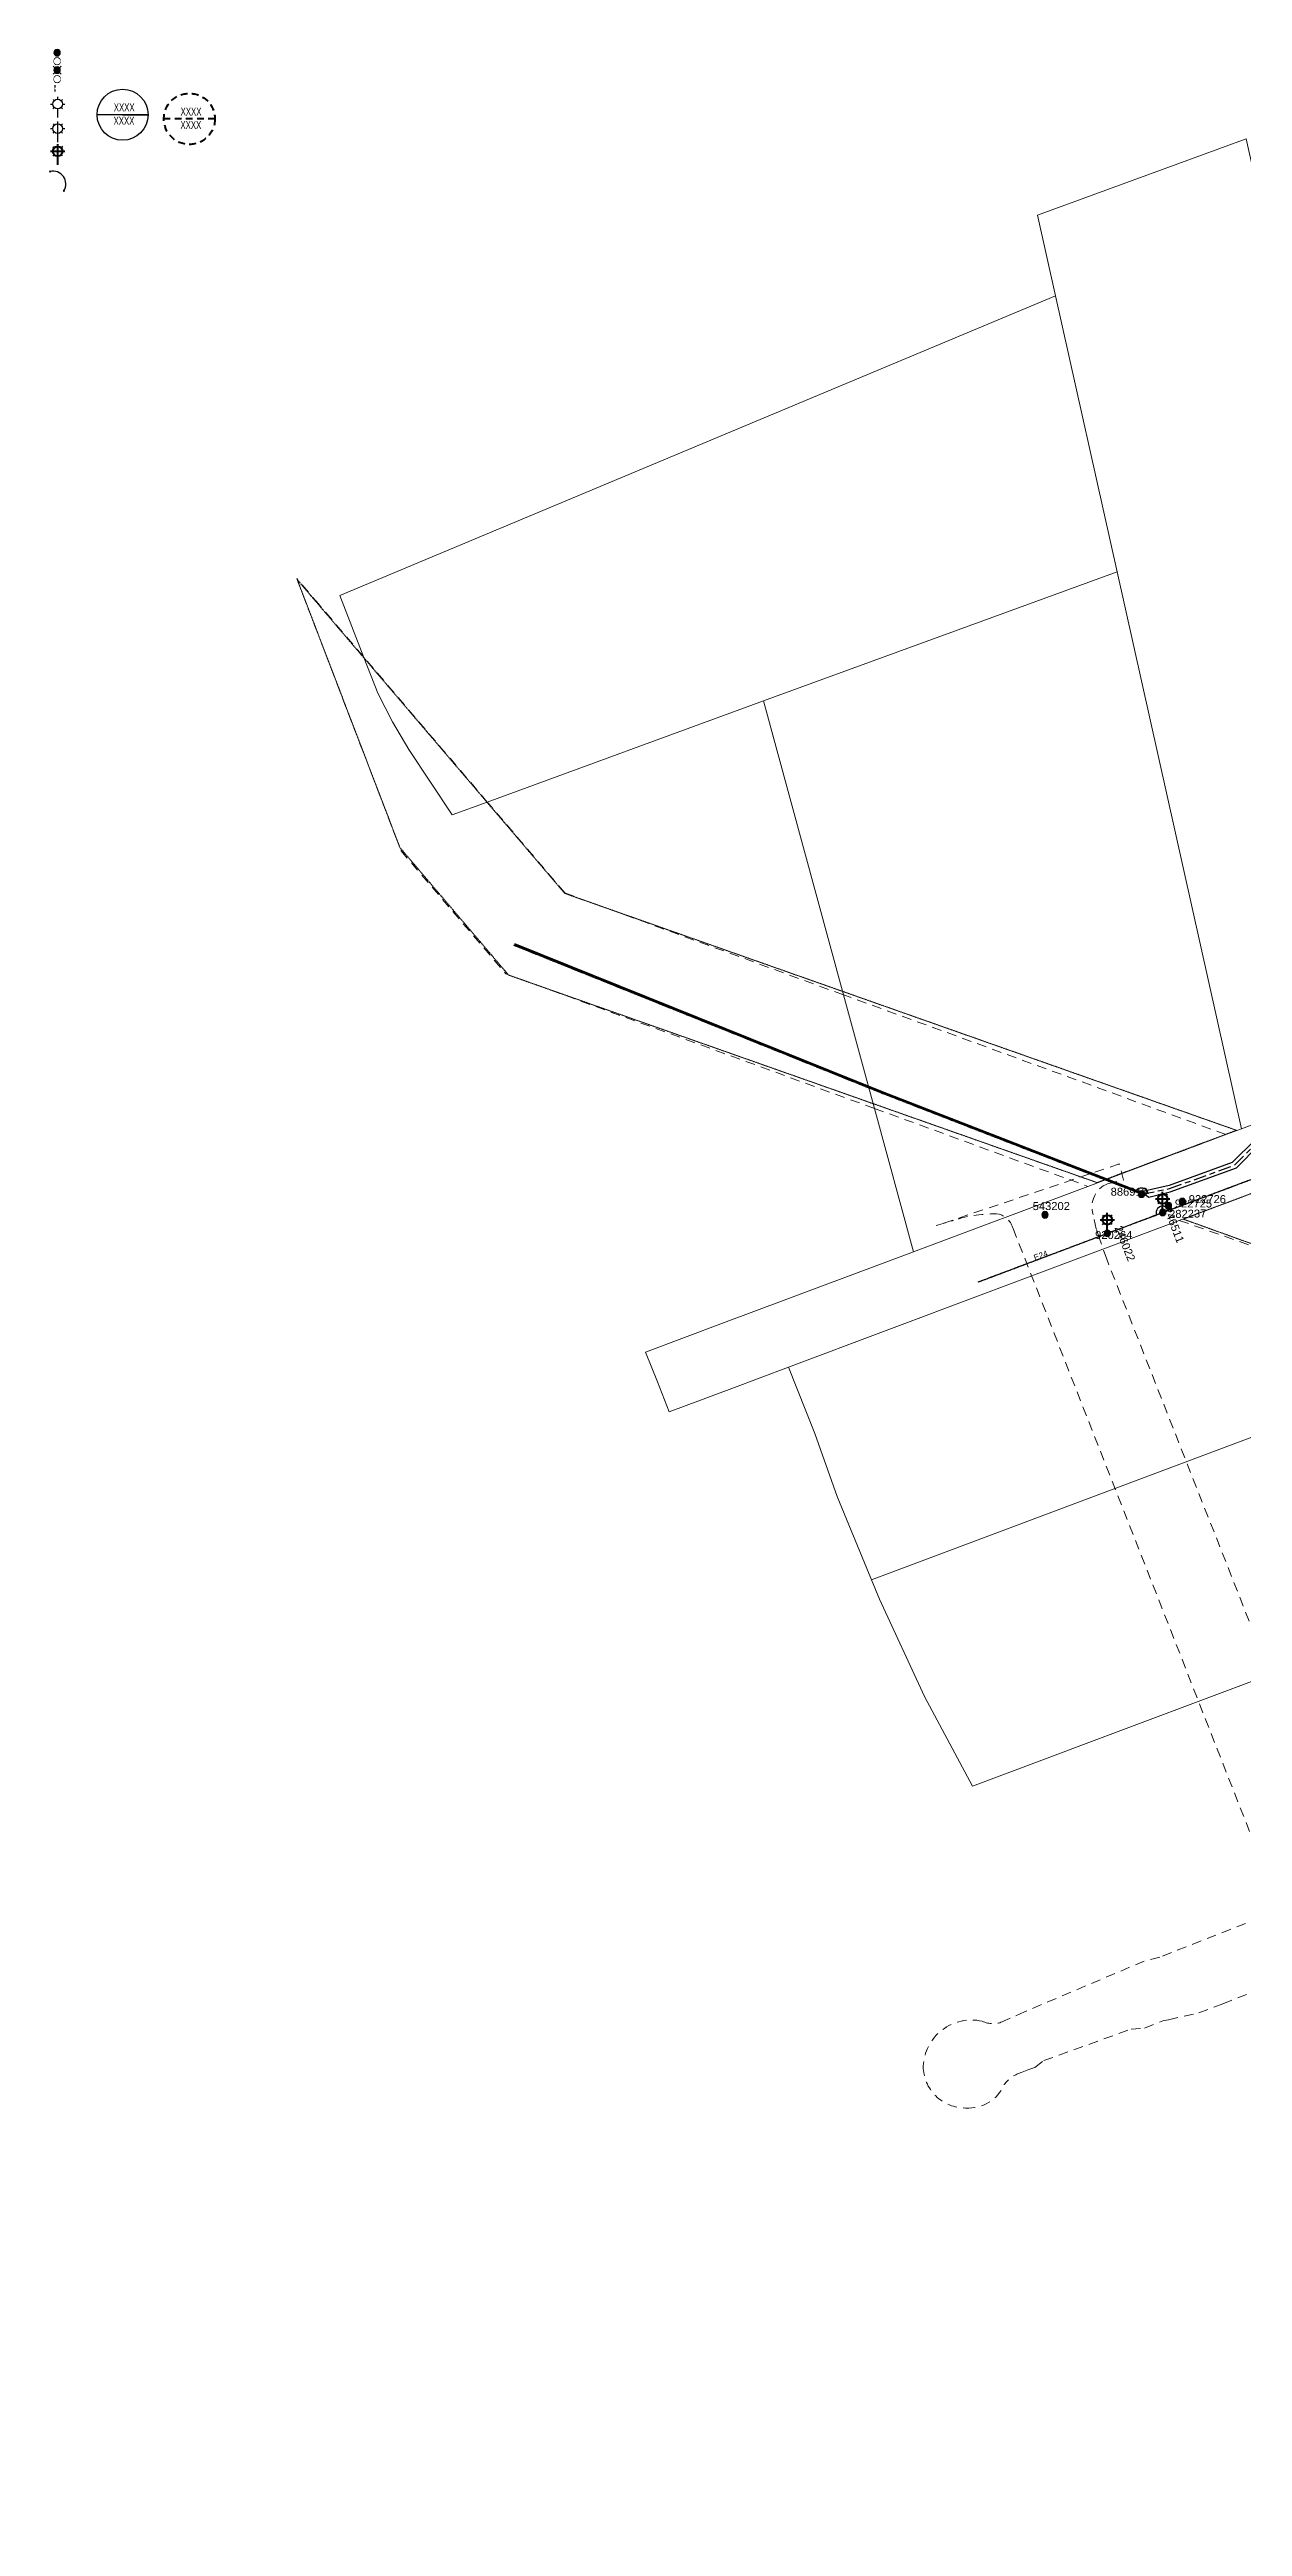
# Model space of a CAD drawing. Header units: metres. Extents: x 308997 to 310798, y 6265909 to 6266857.
# Drawn here: x 308997 to 309371, y 6266026 to 6266803 of the extents above; entities that cross this region are included whole.
import ezdxf
from ezdxf.enums import TextEntityAlignment as Align

# ---------------------------------------------------------------- set-up
doc = ezdxf.new("R2010")
doc.units = ezdxf.units.M
for name, pattern in [('Cable Exist OH', [1, 1, 0]), ('Cable Exist UG', [8.2, 4, -1.2, 1.8, -1.2]), ('Dash', [5, 3, -2]), ('HIDDEN', [0.375, 0.25, -0.125]), ('HIDDEN2', [0.1875, 0.125, -0.0625])]:
    doc.linetypes.add(name, pattern=pattern)
doc.layers.get('0').update_dxf_attribs({"color": 6})
for name, color, linetype, lineweight in [('Cadastre Developer_SP_EXT', 9, 'Continuous', 5), ('Cadastre Easements_SP_EXT', 9, 'Continuous', 5), ('Cadastre Land Parcels_SP_EXT', 9, 'Continuous', 5), ('Cadastre Other Property_SP_EXT', 9, 'HIDDEN', 5), ('Cadastre Roads_SP_EXT', 9, 'Continuous', 5)]:
    doc.layers.add(name, color=color, linetype=linetype, lineweight=lineweight)
for name, color, linetype in [('Equip_SP_SL_EXT', 7, 'Continuous'), ('Equip_SP_SL_NEW', 2, 'Continuous'), ('Mains_HV_EXT', 7, 'Continuous'), ('Mains_HV_NEW', 2, 'Continuous'), ('Mains_HV_NEW_Hardwired', 2, 'Continuous'), ('Mains_LV_EXT', 7, 'Continuous'), ('Mains_TR_EXT', 7, 'Continuous'), ('SupportsOH_SP_TR_HV_LV_SL_EXT', 7, 'Continuous'), ('SupportsOH_SP_TR_HV_LV_SL_NEW', 2, 'Continuous'), ('SupportsUG_SP_LV_EXT', 7, 'Continuous')]:
    doc.layers.add(name, color=color, linetype=linetype)
doc.styles.add('iecARIAL', font='arial.ttf', dxfattribs={"height": 2})
doc.styles.add('POLE_LABEL', font='arial.ttf')
doc.styles.add('SL_LABEL', font='arial.ttf')
doc.styles.get("Standard").update_dxf_attribs({"font": 'arial.ttf'})
doc.linetypes.add('Cable E OH', pattern='A,9.4,["E",Standard,S=1.7,R=0,X=0,Y=-1],0', length=9.4)
doc.linetypes.add('Cable E UG', pattern='A,6,-0.5,["E",Standard,S=1.7,R=0,X=0.5,Y=-1],-2.9', length=9.4)
doc.linetypes.add('Cable P UG', pattern='A,6,-0.5,["P",Standard,S=1.7,R=0,X=0.5,Y=-1],-2.9', length=9.4)

# ---------------------------------------------------------------- blocks, each defined once
blk = doc.blocks.new('SL_LANTERN_EXT')
at = {"lineweight": 40}
for p, q in [((-2.25, 4.22), (2.25, 4.22)), ((-1.46, 5.68), (-1.06, 5.28)), ((-1.46, 2.76), (-1.06, 3.16)), ((0, 1.97), (0, 6.47)), ((0, 0), (0, 2.72)), ((1.46, 5.68), (1.06, 5.28)), ((1.46, 2.76), (1.06, 3.16))]:
    blk.add_line(p, q, dxfattribs=at)
blk.add_circle((0, 4.22), 1.5, dxfattribs=at)
at = {"style": 'iecARIAL', "flags": 8}
blk.add_attdef('ASSET_NUM', (1.5, 1.5), '', height=2.5, dxfattribs=at)
for tag, p, height, flags in [('OPERATING_VOLTAGE', (0.98, -1.65), 0.2, 9), ('ORIENTATION', (0.98, -1.85), 0.2, 9), ('OWNED_BY', (0.98, -2.05), 0.2, 9), ('STATE', (0.98, -2.25), 0.2, 9), ('CONSTRUCTED_VOLTAGE', (0.98, -0.65), 0.2, 9), ('CONTROL_TYPE', (0.98, -0.85), 0.2, 9), ('LANTERN_PURPOSE', (0.98, -1.05), 0.2, 9), ('LANTERN_TYPE', (0.98, -1.25), 0.2, 9), ('NO_PHASES', (0.98, -1.45), 0.2, 9), ('USAGE', (0.98, -2.45), 0.2, 9), ('CEXIST', (0.98, -2.65), 0.2, 9), ('CNEW', (0.98, -2.85), 0.2, 9), ('CNUMBER', (0.98, -3.05), 0.2, 9), ('CREMOVE', (0.98, -3.25), 0.2, 9), ('CREPLACE', (0.98, -3.45), 0.2, 9), ('LKINGHEIGHT', (0.98, -3.65), 0.2, 9), ('LBRACKET', (0.98, -3.85), 0.2, 9), ('LBRACKETVOCAB', (0.98, -4.05), 0.2, 9), ('LCATEGORY', (0.98, -4.25), 0.2, 9), ('LCHARGE1', (0.98, -4.45), 0.2, 9), ('LCHARGE1PERCENT', (0.98, -4.65), 0.2, 9), ('LCHARGE2', (0.98, -4.85), 0.2, 9), ('LCHARGE2PERCENT', (0.98, -5.05), 0.2, 9), ('LCHARGE3', (0.98, -5.25), 0.2, 9), ('LCHARGE3PERCENT', (0.98, -5.45), 0.2, 9), ('LEXIST', (0.98, -5.65), 0.2, 9), ('LLAMP', (0.98, -5.85), 0.2, 9), ('LLAMPVOCAB', (0.98, -6.05), 0.2, 9), ('LMAST', (0.98, -6.25), 0.2, 9), ('LMASTVOCAB', (0.98, -6.45), 0.2, 9), ('LNEW', (0.98, -6.65), 0.2, 9), ('LANTNUMBER', (0.98, -6.85), 0.2, 9), ('LOUTREACH', (0.98, -7.25), 0.2, 9), ('LOUTREACHVOCAB', (0.98, -7.45), 0.2, 9), ('LRATECODE', (0.98, -7.65), 0.2, 9), ('LREMOVE', (0.98, -7.85), 0.2, 9), ('LNUMBER', (2.18, -3.25), 2.5, 8), ('STREETNAME', (0.98, -9.25), 0.2, 9), ('SUBURB', (0.98, -9.45), 0.2, 1), ('LREPLACE', (0.98, -8.05), 0.2, 9), ('LTYPE', (0.98, -8.25), 0.2, 9), ('LTYPEVOCAB', (0.98, -8.45), 0.2, 9), ('LEGEND', (0.98, -8.65), 0.2, 9), ('LOCATION', (0.98, -8.85), 0.2, 9), ('NOTES', (0.98, -9.05), 0.2, 9)]:
    blk.add_attdef(tag, p, '', height=height, dxfattribs=dict(flags=flags))
blk = doc.blocks.new('POLE_EXT')
blk.add_hatch(color=256).paths.add_polyline_path([(-1, 0, 1), (1, 0, 1)])
blk.add_lwpolyline([(-1, 0, 1), (1, 0, 1)], format="xyb", close=True)
for tag, height, flags, p in [('pNumber', 2.5, 8, (-17.84, 2.07)), ('OWNED_BY', 0.2, 9, (1.35, -0.4)), ('SPECIAL_USE', 0.2, 9, (1.35, -0.8)), ('STATE', 0.2, 9, (1.35, -1)), ('cLV', 0.2, 9, (1.35, -1.4)), ('hDepth', 0.2, 9, (1.35, -1.6)), ('hDia', 0.2, 9, (1.35, -1.8)), ('cHV', 0.2, 9, (1.35, -2)), ('cLinedev', 0.2, 9, (1.35, -3.4)), ('pExisting', 0.2, 9, (1.35, -3.8)), ('pFooting', 0.2, 9, (1.35, -4.4)), ('pNew', 0.2, 9, (1.35, -4.6)), ('pRelocate', 0.2, 9, (1.35, -5)), ('pRemove', 0.2, 9, (1.35, -5.2)), ('pReplace', 0.2, 9, (1.35, -5.4)), ('pStay', 0.2, 9, (1.35, -5.6)), ('pType', 0.2, 9, (1.35, -5.8)), ('cspan', 0.2, 9, (1.35, -6)), ('STREETNAME', 0.2, 9, (1.35, -6.2)), ('SUBURB', 0.2, 9, (1.35, -6.4)), ('OPERATED_BY', 0.2, 9, (1.36, -7.01)), ('PARENT', 0.2, 9, (1.35, -0.6)), ('USAGE', 0.2, 9, (1.35, -1.2)), ('LBRACKET', 0.2, 9, (1.35, -2.2)), ('LExisting', 0.2, 9, (1.35, -2.4)), ('LANTNUMBER', 0.2, 9, (1.35, -2.6)), ('LOther', 0.2, 9, (1.35, -2.8)), ('LRemove', 0.2, 9, (1.35, -3)), ('LEGEND', 0.2, 9, (1.35, -3.2)), ('LOCATION', 0.2, 9, (1.35, -3.6)), ('PFNUMBER', 0.2, 9, (1.35, -4)), ('NEWPFNUMBER', 0.2, 9, (1.35, -4.2)), ('NOTES', 0.2, 9, (1.35, -6.6)), ('MAINTAINED_BY', 0.2, 9, (1.36, -6.81))]:
    blk.add_attdef(tag, text='', height=height, dxfattribs=dict(flags=flags)).set_placement(p, align=Align.MIDDLE_LEFT)
at = {"style": 'POLE_LABEL'}
for tag, height, flags, p in [('STRUCTURE_PLANT_NUMBER', 0.2, 9, (1.35, 0.03)), ('ASSET_NUM', 2.5, 8, (2, 2)), ('STREET_CODE', 0.2, 9, (1.35, -0.2))]:
    blk.add_attdef(tag, text='', height=height, dxfattribs=dict(at, flags=flags)).set_placement(p, align=Align.MIDDLE_LEFT)
at = {"flags": 1}
blk.add_attdef('Z', (1.35, -7.33), '', height=0.2, dxfattribs=at)
blk = doc.blocks.new('End Shackle_NEW')
blk.add_line((1, 1.81), (-1, 1.81))
at = {"flags": 1}
blk.add_attdef('Z', (0, 0), '', height=0.2, dxfattribs=at)
at = {"flags": 9}
for tag, p in [('CONNECTOR_TYPE', (0, 0)), ('CONSTRUCTED_VOLTAGE', (0, -0.2)), ('OPERATING_VOLTAGE', (0, -0.6)), ('ORIENTATION', (0, -0.8)), ('OWNED_BY', (0, -1)), ('STATE', (0, -1.2)), ('OPERATED_BY', (0, -2.01)), ('NO_PHASES', (0, -0.4)), ('USAGE', (0, -1.4)), ('NOTES', (0, -1.6)), ('MAINTAINED_BY', (0, -1.81))]:
    blk.add_attdef(tag, text='', height=0.2, dxfattribs=at).set_placement(p, align=Align.MIDDLE_LEFT)
blk.add_wipeout([(-0.25, 0), (-0.25, 1.81), (0.25, 1.82), (0.25, 0)])
blk = doc.blocks.new('POLE_REPLACE_NEW')
h = blk.add_hatch(color=256)
edge = h.paths.add_edge_path()
edge.add_arc((0, 0), 1, 270, 450)
edge.add_line((0, 1), (0, -1))
blk.add_lwpolyline([(0, 1), (0, -1)])
at = {"lineweight": -3}
blk.add_arc((0, 0), 1, 90, 270, dxfattribs=at)
blk.add_arc((0, 0), 1, 270, 90)
at = {"flags": 9}
for tag, p in [('cspan', (0, -6)), ('STREETNAME', (0, -6.2)), ('SUBURB', (0, -6.4)), ('pRemove', (0, -5.2)), ('pReplace', (0, -5.4)), ('pStay', (0, -5.6)), ('pType', (0, -5.8))]:
    blk.add_attdef(tag, p, '', height=0.2, dxfattribs=at)
blk.add_wipeout([(0, 1), (0.19, 0.98), (0.38, 0.93), (0.55, 0.83), (0.71, 0.71), (0.83, 0.56), (0.92, 0.38), (0.98, 0.19), (1, 0), (0.98, -0.2), (0.92, -0.38), (0.83, -0.56), (0.71, -0.71), (0.55, -0.83), (0.38, -0.92), (0.2, -0.98), (0, -1), (-0.19, -0.98), (-0.38, -0.92), (-0.56, -0.83), (-0.71, -0.71), (-0.83, -0.55), (-0.93, -0.38), (-0.98, -0.19), (-1, 0), (-0.98, 0.2), (-0.92, 0.38), (-0.83, 0.55), (-0.71, 0.71), (-0.56, 0.83), (-0.38, 0.92), (-0.2, 0.98)])
for tag, p, height, flags in [('pNumber', (-17.84, 2.07), 2.5, 8), ('OWNED_BY', (0, -0.2), 0.2, 9), ('SPECIAL_USE', (0, -0.6), 0.2, 9), ('STATE', (0, -0.8), 0.2, 9), ('cLV', (0, -1.2), 0.2, 9), ('cHV', (0, -1.8), 0.2, 9), ('cLinedev', (0, -3.2), 0.2, 9), ('PARENT', (0, -0.4), 0.2, 9), ('USAGE', (0, -1), 0.2, 9), ('hDepth', (0, -1.4), 0.2, 9), ('hDia', (0, -1.6), 0.2, 9), ('LBRACKET', (0, -2), 0.2, 9), ('LExisting', (0, -2.2), 0.2, 9), ('LANTNUMBER', (0, -2.4), 0.2, 9), ('LOther', (0, -2.6), 0.2, 9), ('LRemove', (0, -2.8), 0.2, 9), ('LEGEND', (0, -3), 0.2, 9), ('LOCATION', (0, -3.4), 0.2, 9), ('NOTES', (0, -3.6), 0.2, 9), ('pExisting', (0, -3.8), 0.2, 9), ('PFNUMBER', (0, -4), 0.2, 9), ('NEWPFNUMBER', (0, -4.2), 0.2, 9), ('pFooting', (0, -4.4), 0.2, 9), ('pNew', (0, -4.6), 0.2, 9), ('pRelocate', (0, -5), 0.2, 9)]:
    blk.add_attdef(tag, p, '', height=height, dxfattribs=dict(flags=flags))
at = {"style": 'iecARIAL', "flags": 8}
blk.add_attdef('ASSET_NUM', (1.5, 1.5), '', height=2.5, dxfattribs=at)
blk = doc.blocks.new('POLE_NEW')
at = {"lineweight": -3}
blk.add_lwpolyline([(-1, 0, 1), (1, 0, 1)], format="xyb", close=True, dxfattribs=at)
at = {"flags": 9}
for tag, p in [('cspan', (0, -6)), ('STREETNAME', (0, -6.2)), ('SUBURB', (0, -6.4)), ('pRemove', (0, -5.2)), ('pReplace', (0, -5.4)), ('pStay', (0, -5.6)), ('pType', (0, -5.8))]:
    blk.add_attdef(tag, p, '', height=0.2, dxfattribs=at)
blk.add_wipeout([(0, 1), (0.19, 0.98), (0.38, 0.93), (0.55, 0.83), (0.71, 0.71), (0.83, 0.56), (0.92, 0.38), (0.98, 0.19), (1, 0), (0.98, -0.2), (0.92, -0.38), (0.83, -0.56), (0.71, -0.71), (0.55, -0.83), (0.38, -0.92), (0.2, -0.98), (0, -1), (-0.19, -0.98), (-0.38, -0.92), (-0.56, -0.83), (-0.71, -0.71), (-0.83, -0.55), (-0.93, -0.38), (-0.98, -0.19), (-1, 0), (-0.98, 0.2), (-0.92, 0.38), (-0.83, 0.55), (-0.71, 0.71), (-0.56, 0.83), (-0.38, 0.92), (-0.2, 0.98)])
for tag, p, height, flags in [('pNumber', (-17.84, 2.07), 2.5, 8), ('OWNED_BY', (0, -0.2), 0.2, 9), ('SPECIAL_USE', (0, -0.6), 0.2, 9), ('STATE', (0, -0.8), 0.2, 9), ('cLV', (0, -1.2), 0.2, 9), ('cHV', (0, -1.8), 0.2, 9), ('cLinedev', (0, -3.2), 0.2, 9), ('PARENT', (0, -0.4), 0.2, 9), ('USAGE', (0, -1), 0.2, 9), ('hDepth', (0, -1.4), 0.2, 9), ('hDia', (0, -1.6), 0.2, 9), ('LBRACKET', (0, -2), 0.2, 9), ('LExisting', (0, -2.2), 0.2, 9), ('LANTNUMBER', (0, -2.4), 0.2, 9), ('LOther', (0, -2.6), 0.2, 9), ('LRemove', (0, -2.8), 0.2, 9), ('LEGEND', (0, -3), 0.2, 9), ('LOCATION', (0, -3.4), 0.2, 9), ('NOTES', (0, -3.6), 0.2, 9), ('pExisting', (0, -3.8), 0.2, 9), ('PFNUMBER', (0, -4), 0.2, 9), ('NEWPFNUMBER', (0, -4.2), 0.2, 9), ('pFooting', (0, -4.4), 0.2, 9), ('pNew', (0, -4.6), 0.2, 9), ('pRelocate', (0, -5), 0.2, 9)]:
    blk.add_attdef(tag, p, '', height=height, dxfattribs=dict(flags=flags))
at = {"style": 'iecARIAL', "flags": 8}
blk.add_attdef('ASSET_NUM', (1.5, 1.5), '', height=2.5, dxfattribs=at)
blk = doc.blocks.new('POLE_DEL')
h = blk.add_hatch(color=256)
edge = h.paths.add_edge_path()
edge.add_arc((0, 0), 1, 180, 360)
edge.add_arc((0, 0), 1, 0, 180)
for p, q in [((-1.26, 1.26), (1.26, -1.26)), ((-1.26, -1.26), (1.26, 1.26))]:
    blk.add_line(p, q)
blk.add_lwpolyline([(-1, 0, 1), (1, 0, 1)], format="xyb", close=True)
for tag, p, height, flags in [('OWNED_BY', (0, -0.2), 0.2, 9), ('pNumber', (0, 2.07), 2.5, 8), ('SPECIAL_USE', (0, -0.4), 0.2, 9), ('STATE', (0, -0.6), 0.2, 9), ('cLV', (0, -1), 0.2, 9), ('cHV', (0, -1.6), 0.2, 9), ('cLinedev', (0, -3), 0.2, 9), ('cspan', (0, -5.8), 0.2, 9), ('STREETNAME', (0, -6), 0.2, 9), ('SUBURB', (0, -6.2), 0.2, 9), ('USAGE', (0, -0.8), 0.2, 9), ('hDepth', (0, -1.2), 0.2, 9), ('hDia', (0, -1.4), 0.2, 9), ('LBRACKET', (0, -1.8), 0.2, 9), ('LExisting', (0, -2), 0.2, 9), ('LANTNUMBER', (0, -2.2), 0.2, 9), ('LOther', (0, -2.4), 0.2, 9), ('LRemove', (0, -2.6), 0.2, 9), ('LEGEND', (0, -2.8), 0.2, 9), ('LOCATION', (0, -3.2), 0.2, 9), ('NOTES', (0, -3.4), 0.2, 9), ('pExisting', (0, -3.6), 0.2, 9), ('PFNUMBER', (0, -3.8), 0.2, 9), ('NEWPFNUMBER', (0, -4), 0.2, 9), ('pFooting', (0, -4.2), 0.2, 9), ('pNew', (0, -4.4), 0.2, 9), ('pRelocate', (0, -4.8), 0.2, 9), ('pRemove', (0, -5), 0.2, 9), ('pReplace', (0, -5.2), 0.2, 9), ('pStay', (0, -5.4), 0.2, 9), ('pType', (0, -5.6), 0.2, 9)]:
    blk.add_attdef(tag, p, '', height=height, dxfattribs=dict(flags=flags))
blk = doc.blocks.new('SL_LANTERN_NEW')
at = {"flags": 9}
for tag, p in [('CEXIST', (0, -2.4)), ('CNEW', (0, -2.6)), ('CNUMBER', (0, -2.8)), ('CREMOVE', (0, -3)), ('CREPLACE', (0, -3.2)), ('USAGE', (0, -2.2)), ('LKINGHEIGHT', (0, -3.4)), ('LBRACKET', (0, -3.6)), ('LBRACKETVOCAB', (0, -3.8)), ('LCATEGORY', (0, -4)), ('LCHARGE1', (0, -4.2)), ('LCHARGE1PERCENT', (0, -4.4)), ('LCHARGE2', (0, -4.6)), ('LCHARGE2PERCENT', (0, -4.8)), ('LCHARGE3', (0, -5)), ('LCHARGE3PERCENT', (0, -5.2)), ('LEXIST', (0, -5.4)), ('LLAMP', (0, -5.6)), ('LLAMPVOCAB', (0, -5.8)), ('LMAST', (0, -6)), ('LMASTVOCAB', (0, -6.2)), ('LNEW', (0, -6.4)), ('LANTNUMBER', (0, -6.6)), ('LOUTREACH', (0, -7)), ('LOUTREACHVOCAB', (0, -7.2)), ('LRATECODE', (0, -7.4)), ('LREMOVE', (0, -7.6)), ('LREPLACE', (0, -7.8)), ('SUBURB', (0, -8.6)), ('STREETNAME', (0, -8.8)), ('LTYPE', (0, -8)), ('LTYPEVOCAB', (0, -8.2)), ('LEGEND', (0, -8.4)), ('LOCATION', (0, -9)), ('NOTES', (0, -9.2)), ('MAINTAINED_BY', (0, -9.86))]:
    blk.add_attdef(tag, text='', height=0.2, dxfattribs=at).set_placement(p, align=Align.MIDDLE_LEFT)
blk.add_attdef('OPERATED_BY', (0, -9.61), '', height=0.2, dxfattribs=at)
blk.add_wipeout([(0, 6.47), (1.46, 5.68), (2.25, 4.22), (1.46, 2.76), (0, 1.86), (-1.46, 2.76), (-2.25, 4.22), (-1.46, 5.68)])
for p, q in [((-2.25, 4.22), (-1.5, 4.22)), ((-1.46, 5.68), (-1.06, 5.28)), ((-1.46, 2.76), (-1.06, 3.16)), ((0, 5.72), (0, 6.47)), ((0, 0), (0, 2.72)), ((0, 0), (0, 0)), ((1.46, 5.68), (1.06, 5.28)), ((1.46, 2.76), (1.06, 3.16)), ((1.5, 4.22), (2.25, 4.22))]:
    blk.add_line(p, q)
blk.add_circle((0, 4.22), 1.5)
at = {"flags": 1}
blk.add_attdef('Z', (0, 0), '', height=0.2, dxfattribs=at)
at = {"style": 'SL_LABEL'}
for tag, height, flags, p in [('ASSET_NUM', 2.5, 8, (2, 2)), ('STREET_CODE', 0.2, 9, (0, -0.2))]:
    blk.add_attdef(tag, text='', height=height, dxfattribs=dict(at, flags=flags)).set_placement(p, align=Align.MIDDLE_LEFT)
for tag, height, flags, p in [('CONSTRUCTED_VOLTAGE', 0.2, 9, (0, -0.4)), ('CONTROL_TYPE', 0.2, 9, (0, -0.6)), ('OPERATING_VOLTAGE', 0.2, 9, (0, -1.4)), ('ORIENTATION', 0.2, 9, (0, -1.6)), ('OWNED_BY', 0.2, 9, (0, -1.8)), ('STATE', 0.2, 9, (0, -2)), ('LANTERN_PURPOSE', 0.2, 9, (0, -0.8)), ('LANTERN_TYPE', 0.2, 9, (0, -1)), ('NO_PHASES', 0.2, 9, (0, -1.2)), ('LNUMBER', 2.5, 8, (1.2, -2.8))]:
    blk.add_attdef(tag, text='', height=height, dxfattribs=dict(flags=flags)).set_placement(p, align=Align.MIDDLE_LEFT)
blk = doc.blocks.new('SL_LANTERN_REPLACE_NEW')
for p, q in [((-2.25, 4.22), (-1.5, 4.22)), ((-1.46, 5.68), (-1.06, 5.28)), ((-1.46, 2.76), (-1.06, 3.16)), ((0, 2.72), (0, 6.47)), ((0, 0), (0, 2.72)), ((0, 0), (0, 0)), ((1.46, 5.68), (1.06, 5.28)), ((1.46, 2.76), (1.06, 3.16)), ((1.5, 4.22), (2.25, 4.22))]:
    blk.add_line(p, q)
blk.add_circle((0, 4.22), 1.5)
for tag, p, height, flags in [('CONSTRUCTED_VOLTAGE', (0, -0.2), 0.2, 9), ('CONTROL_TYPE', (0, -0.4), 0.2, 9), ('OPERATING_VOLTAGE', (0, -1.2), 0.2, 9), ('ORIENTATION', (0, -1.4), 0.2, 9), ('OWNED_BY', (0, -1.6), 0.2, 9), ('STATE', (0, -1.8), 0.2, 9), ('CEXIST', (0, -2.2), 0.2, 9), ('CNEW', (0, -2.4), 0.2, 9), ('CNUMBER', (0, -2.6), 0.2, 9), ('CREMOVE', (0, -2.8), 0.2, 9), ('CREPLACE', (0, -3), 0.2, 9), ('LANTERN_PURPOSE', (0, -0.6), 0.2, 9), ('LANTERN_TYPE', (0, -0.8), 0.2, 9), ('NO_PHASES', (0, -1), 0.2, 9), ('USAGE', (0, -2), 0.2, 9), ('LKINGHEIGHT', (0, -3.2), 0.2, 9), ('LBRACKET', (0, -3.4), 0.2, 9), ('LBRACKETVOCAB', (0, -3.6), 0.2, 9), ('LCATEGORY', (0, -3.8), 0.2, 9), ('LCHARGE1', (0, -4), 0.2, 9), ('LCHARGE1PERCENT', (0, -4.2), 0.2, 9), ('LCHARGE2', (0, -4.4), 0.2, 9), ('LCHARGE2PERCENT', (0, -4.6), 0.2, 9), ('LCHARGE3', (0, -4.8), 0.2, 9), ('LCHARGE3PERCENT', (0, -5), 0.2, 9), ('LEXIST', (0, -5.2), 0.2, 9), ('LLAMP', (0, -5.4), 0.2, 9), ('LLAMPVOCAB', (0, -5.6), 0.2, 9), ('LMAST', (0, -5.8), 0.2, 9), ('LMASTVOCAB', (0, -6), 0.2, 9), ('LNEW', (0, -6.2), 0.2, 9), ('LANTNUMBER', (0, -6.4), 0.2, 9), ('LOUTREACH', (0, -6.8), 0.2, 9), ('LOUTREACHVOCAB', (0, -7), 0.2, 9), ('LRATECODE', (0, -7.2), 0.2, 9), ('LREMOVE', (0, -7.4), 0.2, 9), ('LREPLACE', (0, -7.6), 0.2, 9), ('LTYPE', (0, -7.8), 0.2, 9), ('LNUMBER', (1.2, -2.8), 2.5, 8), ('STREETNAME', (0, -12.6), 0.2, 9), ('SUBURB', (0, -12.8), 0.2, 9), ('LTYPEVOCAB', (0, -8), 0.2, 9), ('LEGEND', (0, -8.2), 0.2, 9), ('LOCATION', (0, -8.4), 0.2, 9), ('NEW_LKINGHEIGHT', (0, -8.6), 0.2, 8), ('NEW_LBRACKET', (0, -8.8), 0.2, 8), ('NEW_LBRACKETVOCAB', (0, -9), 0.2, 8), ('NEW_LCATEGORY', (0, -9.2), 0.2, 8), ('NEW_LCHARGE1', (0, -9.4), 0.2, 8), ('NEW_LCHARGE1PERCENT', (0, -9.6), 0.2, 8), ('NEW_LCHARGE2', (0, -9.8), 0.2, 8), ('NEW_LCHARGE2PERCENT', (0, -10), 0.2, 8), ('NEW_LCHARGE3', (0, -10.2), 0.2, 8), ('NEW_LCHARGE3PERCENT', (0, -10.4), 0.2, 8), ('NEW_LLAMP', (0, -10.6), 0.2, 8), ('NEW_LLAMPVOCAB', (0, -10.8), 0.2, 8), ('NEW_LMAST', (0, -11), 0.2, 8), ('NEW_LMASTVOCAB', (0, -11.2), 0.2, 8), ('NEW_LOUTREACH', (0, -11.4), 0.2, 8), ('NEW_LOUTREACHVOCAB', (0, -11.6), 0.2, 8), ('NEW_LRATECODE', (0, -11.8), 0.2, 8), ('NEW_LTYPE', (0, -12), 0.2, 8), ('NEW_LTYPEVOCAB', (0, -12.2), 0.2, 8), ('NOTES', (0, -12.4), 0.2, 9)]:
    blk.add_attdef(tag, p, '', height=height, dxfattribs=dict(flags=flags))
at = {"style": 'iecARIAL', "flags": 8}
blk.add_attdef('ASSET_NUM', (1.5, 1.5), '', height=2.5, dxfattribs=at)
blk = doc.blocks.new('BOND POINT')
blk.add_hatch(color=256).paths.add_polyline_path([(-1, 0, 1), (1, 0, 1)])
blk.add_lwpolyline([(-1, 0, 1), (1, 0, 1)], format="xyb", close=True)
for tag, p, height, flags in [('pNumber', (-17.84, 2.07), 2.5, 8), ('OWNED_BY', (0, -0.2), 0.2, 9), ('SPECIAL_USE', (0, -0.6), 0.2, 9), ('STATE', (0, -0.8), 0.2, 9), ('cLV', (0, -1.2), 0.2, 9), ('cHV', (0, -1.8), 0.2, 9), ('cLinedev', (0, -3.2), 0.2, 9), ('cspan', (0, -6), 0.2, 9), ('STREETNAME', (0, -6.2), 0.2, 9), ('SUBURB', (0, -6.4), 0.2, 9), ('PARENT', (0, -0.4), 0.2, 9), ('USAGE', (0, -1), 0.2, 9), ('hDepth', (0, -1.4), 0.2, 9), ('hDia', (0, -1.6), 0.2, 9), ('LBRACKET', (0, -2), 0.2, 9), ('LExisting', (0, -2.2), 0.2, 9), ('LANTNUMBER', (0, -2.4), 0.2, 9), ('LOther', (0, -2.6), 0.2, 9), ('LRemove', (0, -2.8), 0.2, 9), ('LEGEND', (0, -3), 0.2, 9), ('LOCATION', (0, -3.4), 0.2, 9), ('NOTES', (0, -3.6), 0.2, 9), ('pExisting', (0, -3.8), 0.2, 9), ('PFNUMBER', (0, -4), 0.2, 9), ('NEWPFNUMBER', (0, -4.2), 0.2, 9), ('pFooting', (0, -4.4), 0.2, 9), ('pNew', (0, -4.6), 0.2, 9), ('pRelocate', (0, -5), 0.2, 9), ('pRemove', (0, -5.2), 0.2, 9), ('pReplace', (0, -5.4), 0.2, 9), ('pStay', (0, -5.6), 0.2, 9), ('pType', (0, -5.8), 0.2, 9)]:
    blk.add_attdef(tag, p, '', height=height, dxfattribs=dict(flags=flags))
blk = doc.blocks.new('SLANTERN_NUM_EXT')
blk.add_wipeout([(-0.31, 10), (-0.94, 9.96), (-1.57, 9.88), (-2.18, 9.76), (-2.79, 9.61), (-3.39, 9.41), (-3.97, 9.18), (-4.54, 8.91), (-5.09, 8.61), (-5.62, 8.27), (-6.13, 7.91), (-6.62, 7.5), (-7.07, 7.07), (-7.5, 6.62), (-7.91, 6.13), (-8.27, 5.62), (-8.61, 5.09), (-8.91, 4.54), (-9.18, 3.97), (-9.41, 3.39), (-9.61, 2.79), (-9.76, 2.18), (-9.88, 1.57), (-9.96, 0.94), (-10, 0.31), (-10, -0.31), (-9.96, -0.94), (-9.88, -1.57), (-9.76, -2.18), (-9.61, -2.79), (-9.41, -3.39), (-9.18, -3.97), (-8.91, -4.54), (-8.61, -5.09), (-8.27, -5.62), (-7.91, -6.13), (-7.5, -6.62), (-7.07, -7.07), (-6.62, -7.5), (-6.13, -7.91), (-5.62, -8.27), (-5.09, -8.61), (-4.54, -8.91), (-3.97, -9.18), (-3.39, -9.41), (-2.79, -9.61), (-2.18, -9.76), (-1.57, -9.88), (-0.94, -9.96), (-0.31, -10), (0.31, -10), (0.94, -9.96), (1.57, -9.88), (2.18, -9.76), (2.79, -9.61), (3.39, -9.41), (3.97, -9.18), (4.54, -8.91), (5.09, -8.61), (5.62, -8.27), (6.13, -7.91), (6.62, -7.5), (7.07, -7.07), (7.5, -6.62), (7.91, -6.13), (8.27, -5.62), (8.61, -5.09), (8.91, -4.54), (9.18, -3.97), (9.41, -3.39), (9.61, -2.79), (9.76, -2.18), (9.88, -1.57), (9.96, -0.94), (10, -0.31), (10, 0.31), (9.96, 0.94), (9.88, 1.57), (9.76, 2.18), (9.61, 2.79), (9.41, 3.39), (9.18, 3.97), (8.91, 4.54), (8.61, 5.09), (8.27, 5.62), (7.91, 6.13), (7.5, 6.62), (7.07, 7.07), (6.62, 7.5), (6.13, 7.91), (5.62, 8.27), (5.09, 8.61), (4.54, 8.91), (3.97, 9.18), (3.39, 9.41), (2.79, 9.61), (2.18, 9.76), (1.57, 9.88), (0.94, 9.96), (0.31, 10)])
at = {"linetype": 'Dash', "lineweight": 40, "ltscale": 0.7}
blk.add_line((8, 0), (-8, 0), dxfattribs=at)
blk.add_circle((0, 0), 8, dxfattribs=at)
at = {"lineweight": 40, "width": 0.7}
for tag, p in [('SNUMBER', (0.51, 1.05)), ('CNUMBER', (0.44, -3.15))]:
    blk.add_attdef(tag, text='', height=2.5, dxfattribs=at).set_placement(p, align=Align.CENTER)
at = {"lineweight": 40, "flags": 1}
blk.add_attdef('Z', (0, 0), '', height=0.2, dxfattribs=at)
blk = doc.blocks.new('SLANTERN_NUM_NEW')
blk.add_wipeout([(-0.31, 10), (-0.94, 9.96), (-1.57, 9.88), (-2.18, 9.76), (-2.79, 9.61), (-3.39, 9.41), (-3.97, 9.18), (-4.54, 8.91), (-5.09, 8.61), (-5.62, 8.27), (-6.13, 7.91), (-6.62, 7.5), (-7.07, 7.07), (-7.5, 6.62), (-7.91, 6.13), (-8.27, 5.62), (-8.61, 5.09), (-8.91, 4.54), (-9.18, 3.97), (-9.41, 3.39), (-9.61, 2.79), (-9.76, 2.18), (-9.88, 1.57), (-9.96, 0.94), (-10, 0.31), (-10, -0.31), (-9.96, -0.94), (-9.88, -1.57), (-9.76, -2.18), (-9.61, -2.79), (-9.41, -3.39), (-9.18, -3.97), (-8.91, -4.54), (-8.61, -5.09), (-8.27, -5.62), (-7.91, -6.13), (-7.5, -6.62), (-7.07, -7.07), (-6.62, -7.5), (-6.13, -7.91), (-5.62, -8.27), (-5.09, -8.61), (-4.54, -8.91), (-3.97, -9.18), (-3.39, -9.41), (-2.79, -9.61), (-2.18, -9.76), (-1.57, -9.88), (-0.94, -9.96), (-0.31, -10), (0.31, -10), (0.94, -9.96), (1.57, -9.88), (2.18, -9.76), (2.79, -9.61), (3.39, -9.41), (3.97, -9.18), (4.54, -8.91), (5.09, -8.61), (5.62, -8.27), (6.13, -7.91), (6.62, -7.5), (7.07, -7.07), (7.5, -6.62), (7.91, -6.13), (8.27, -5.62), (8.61, -5.09), (8.91, -4.54), (9.18, -3.97), (9.41, -3.39), (9.61, -2.79), (9.76, -2.18), (9.88, -1.57), (9.96, -0.94), (10, -0.31), (10, 0.31), (9.96, 0.94), (9.88, 1.57), (9.76, 2.18), (9.61, 2.79), (9.41, 3.39), (9.18, 3.97), (8.91, 4.54), (8.61, 5.09), (8.27, 5.62), (7.91, 6.13), (7.5, 6.62), (7.07, 7.07), (6.62, 7.5), (6.13, 7.91), (5.62, 8.27), (5.09, 8.61), (4.54, 8.91), (3.97, 9.18), (3.39, 9.41), (2.79, 9.61), (2.18, 9.76), (1.57, 9.88), (0.94, 9.96), (0.31, 10)])
at = {"linetype": 'Continuous'}
blk.add_line((8, 0), (-8, 0), dxfattribs=at)
blk.add_line((0, 0), (8, 0))
blk.add_circle((0, 0), 8, dxfattribs=at)
at = {"width": 0.7}
for tag, p in [('SNUMBER', (0.51, 1.05)), ('CNUMBER', (0.44, -3.15))]:
    blk.add_attdef(tag, text='', height=2.5, dxfattribs=at).set_placement(p, align=Align.CENTER)
at = {"flags": 1}
blk.add_attdef('Z', (0, 0), '', height=0.2, dxfattribs=at)

msp = doc.modelspace()

# ---------------------------------------------------------------- linework, layer by layer
at = {"layer": 'Cadastre Developer_SP_EXT', "linetype": 'Dash'}
for points in [[(309484.55, 6266026.24), (309328.3, 6266423.48), (309326.07, 6266429.98), (309325.05, 6266433.04), (309324.03, 6266437.5), (309324.03, 6266437.5, -0.387391), (309328.58, 6266447.16), (309328.58, 6266447.16), (309333.59, 6266448.27), (309332.19, 6266453.34), (309274.9, 6266434.01), (309274.9, 6266434.01), (309280.31, 6266435.64), (309280.31, 6266435.64, -0.092135), (309294.65, 6266437.64), (309294.65, 6266437.64, -0.246876), (309298.97, 6266433.09), (309298.97, 6266433.09), (309379.83, 6266226.86)], [(309376.48, 6266217.11), (309344.92, 6266204.67), (309340.09, 6266203.46), (309302.59, 6266187.59), (309296, 6266184.62), (309296, 6266184.62, -0.226344), (309289.31, 6266184.62), (309289.31, 6266184.62, 0.46821), (309270.84, 6266170.5), (309270.84, 6266170.5, 0.416335), (309284.11, 6266157.41), (309284.11, 6266157.41, 0.322341), (309296.18, 6266164.75), (309296.18, 6266164.75, -0.167848), (309301.84, 6266168.65), (309301.84, 6266168.65), (309303.89, 6266169.48), (309305.84, 6266170.13), (309308.62, 6266172.27), (309335.92, 6266182.11), (309340.19, 6266182.48), (309345.94, 6266184.71), (309347.7, 6266185.08), (309357.17, 6266187.21), (309364.69, 6266190.09), (309377.78, 6266195.2)]]:
    msp.add_lwpolyline(points, format="xyb", dxfattribs=at)
at = {"layer": 'Cadastre Easements_SP_EXT', "linetype": 'Dash'}
msp.add_lwpolyline([(309365.66, 6266462.56), (309245.88, 6266506.37), (309158.54, 6266538.31), (309134.25, 6266566.81), (309081.44, 6266628.78), (309074.56, 6266636.84), (309078.17, 6266627.41), (309105.42, 6266556.26), (309107.25, 6266551.5), (309140.07, 6266512.98), (309255.56, 6266470.76), (309322.39, 6266446.32), (309365.66, 6266462.56)], close=True, dxfattribs=at)
msp.add_lwpolyline([(309929.07, 6266263.33), (309803.06, 6266307.79), (309676.99, 6266352.28), (309559.32, 6266393.82), (309546.73, 6266398.29), (309534.15, 6266402.78), (309424.86, 6266441.32), (309394.53, 6266451.95), (309351.06, 6266435.64), (309439.35, 6266404.67), (309548.65, 6266366.09), (309561.22, 6266361.6), (309573.82, 6266357.12), (309666.33, 6266324.43), (309691.51, 6266315.54), (309817.6, 6266271), (309943.62, 6266226.48)], dxfattribs=at)
at = {"layer": 'Cadastre Land Parcels_SP_EXT', "linetype": 'Continuous'}
for points in [[(309435.8, 6266488.86), (309372.02, 6266774.66), (309306.64, 6266750.75), (309312.27, 6266725.47), (309331.54, 6266639.01), (309370.5, 6266464.37), (309435.8, 6266488.86)], [(309088.02, 6266631.53), (309095.6, 6266612.16), (309099.98, 6266600.98), (309104.55, 6266591.98), (309109.67, 6266583.28), (309123.25, 6266562.78), (309134.25, 6266566.81), (309220.81, 6266598.51), (309331.54, 6266639.01), (309312.27, 6266725.47), (309088.02, 6266631.53)], [(309322.39, 6266446.32), (309365.66, 6266462.56), (309370.5, 6266464.37), (309331.54, 6266639.01), (309220.81, 6266598.51), (309245.88, 6266506.37), (309255.56, 6266470.76), (309267.78, 6266425.83), (309322.39, 6266446.32)], [(309443.59, 6266393.92), (309439.35, 6266404.67), (309424.86, 6266441.32), (309417.28, 6266460.49), (309394.53, 6266451.95), (309351.06, 6266435.64), (309228.6, 6266389.67), (309236.84, 6266368.86), (309243.86, 6266349.09), (309254.64, 6266322.94), (309443.59, 6266393.92)], [(309469.93, 6266327.3), (309443.59, 6266393.92), (309254.64, 6266322.94), (309257.11, 6266316.94), (309271.18, 6266286.42), (309286.22, 6266258.3), (309469.93, 6266327.3)]]:
    msp.add_lwpolyline(points, close=True, dxfattribs=at)
at = {"layer": 'Cadastre Other Property_SP_EXT', "linetype": 'HIDDEN2'}
for points in [[(309074.71, 6266636.51), (309106.9, 6266552.49), (309140.93, 6266512.55), (309325.28, 6266447.5), (309368.98, 6266463.89), (309158.53, 6266538.16), (309074.71, 6266636.51)], [(309352.26, 6266436.07), (309439.35, 6266404.67), (309424.86, 6266441.32), (309396.04, 6266452.49), (309352.26, 6266436.07)]]:
    msp.add_lwpolyline(points, close=True, dxfattribs=at)
at = {"layer": 'Cadastre Roads_SP_EXT', "linetype": 'Continuous'}
msp.add_lwpolyline([(309435.8, 6266488.86), (309370.5, 6266464.37), (309365.66, 6266462.56), (309322.39, 6266446.32), (309267.78, 6266425.83), (309208.29, 6266403.52), (309183.82, 6266394.35), (309187.54, 6266385), (309191.26, 6266375.66), (309210.83, 6266383), (309210.83, 6266383), (309228.6, 6266389.67), (309351.06, 6266435.64), (309394.53, 6266451.95)], dxfattribs=at)
at = {"layer": 'Mains_HV_EXT', "linetype": 'Cable P UG'}
for points in [[(309142.67, 6266522.15), (309257.85, 6266475.83), (309339.31, 6266444.17)], [(309459.34, 6266486.37), (309426.98, 6266473.53), (309385.75, 6266465.73), (309374.95, 6266461.01), (309367.62, 6266453.79), (309347.84, 6266446.62), (309340.03, 6266444.84), (309339.31, 6266444.17)]]:
    msp.add_lwpolyline(points, dxfattribs=at)
at = {"layer": 'Mains_HV_EXT', "linetype": 'Cable E OH'}
msp.add_lwpolyline([(309142.78, 6266522.43), (309257.96, 6266476.11), (309339.41, 6266444.45)], dxfattribs=at)
at = {"layer": 'Mains_HV_EXT', "linetype": 'Cable Exist OH'}
msp.add_lwpolyline([(309288.09, 6266416.36), (309328.5, 6266431.59), (309345.84, 6266438.15), (309388.31, 6266454.01), (309419.67, 6266465.71), (309449.79, 6266476.92), (309479.68, 6266488.15)], dxfattribs=at)
at = {"layer": 'Mains_HV_EXT', "linetype": 'Cable E UG'}
msp.add_lwpolyline([(309339.41, 6266444.45), (309341.47, 6266442.97), (309348.14, 6266444.6), (309368.94, 6266452.14), (309376.1, 6266459.33), (309386.35, 6266463.81), (309426.83, 6266471.49), (309431.48, 6266473.17), (309459.7, 6266484.36), (309459.71, 6266484.37)], dxfattribs=at)
at = {"layer": 'Mains_HV_NEW_Hardwired', "linetype": 'Continuous'}
msp.add_arc((308998.13, 6266760.53), 4.07, 328.89072, 102.23512, dxfattribs=at).dxf.unprotected_set("ltscale", 0)
at = {"layer": 'Mains_LV_EXT', "linetype": 'Cable Exist OH'}
for points in [[(309345.84, 6266438.08), (309388.31, 6266454.01)], [(309328.5, 6266431.59), (309345.84, 6266438.08)], [(309288.13, 6266416.4), (309328.5, 6266431.59)]]:
    msp.add_lwpolyline(points, dxfattribs=at)
at = {"layer": 'Mains_LV_EXT', "linetype": 'Continuous'}
msp.add_lwpolyline([(309347.71, 6266438.78, 1.024224), (309343.97, 6266437.37)], format="xyb", dxfattribs=at)
at = {"layer": 'Mains_TR_EXT', "linetype": 'Cable Exist OH'}
msp.add_lwpolyline([(309339.2, 6266443.89), (309257.75, 6266475.55), (309142.56, 6266521.88)], dxfattribs=at)
at = {"layer": 'Mains_TR_EXT', "linetype": 'Cable Exist UG'}
msp.add_lwpolyline([(309339.2, 6266443.89), (309347.99, 6266445.61), (309368.39, 6266453), (309375.53, 6266460.17), (309386.05, 6266464.77), (309423.37, 6266471.97), (309427.24, 6266472.56), (309427.24, 6266472.56), (309459.66, 6266485.42)], dxfattribs=at)
at = {"layer": 'Mains_TR_EXT', "linetype": 'Continuous'}
msp.add_lwpolyline([(309337.35, 6266444.6, -0.816844), (309341.23, 6266443.97)], format="xyb", dxfattribs=at)

# ---------------------------------------------------------------- block references
at = {"layer": 'Equip_SP_SL_EXT'}
ref = msp.add_blockref('SLANTERN_NUM_EXT', (309040.93, 6266780.95), dxfattribs=at)
ref.add_attrib('SNUMBER', 'XXXX', dxfattribs={"layer": '0', "lineweight": 40, "height": 2.5, "width": 0.7}).set_placement((309041.44, 6266782), align=Align.CENTER)
ref.add_attrib('CNUMBER', 'XXXX', dxfattribs={"lineweight": 40, "height": 2.5, "width": 0.7}).set_placement((309041.38, 6266777.8), align=Align.CENTER)
msp.add_blockref('SL_LANTERN_EXT', (308999.66, 6266766.58), dxfattribs=at)
ref = msp.add_blockref('SL_LANTERN_EXT', (309345.84, 6266438.15), dxfattribs=at)
ref.add_attrib('ASSET_NUM', '246511', dxfattribs={"layer": '0', "height": 2.5, "rotation": 291.03794, "style": 'iecARIAL'}).set_placement((309347.34, 6266439.65), align=Align.MIDDLE_LEFT)
ref = msp.add_blockref('SL_LANTERN_EXT', (309328.5, 6266431.59), dxfattribs=at)
ref.add_attrib('ASSET_NUM', '246022', dxfattribs={"layer": '0', "height": 2.5, "rotation": 291.94719, "style": 'iecARIAL'}).set_placement((309330, 6266433.09), align=Align.BOTTOM_LEFT)
at = {"layer": 'Equip_SP_SL_NEW'}
msp.add_blockref('SL_LANTERN_NEW', (308999.66, 6266781.38), dxfattribs=at)
at = {"layer": 'Mains_HV_NEW_Hardwired', "linetype": 'Continuous', "xscale": 0.15, "yscale": 0.15, "zscale": 0.15}
for p in [(308997.27, 6266764.51), (309001.62, 6266758.43)]:
    msp.add_blockref('BOND POINT', p, dxfattribs=at).dxf.unprotected_set("ltscale", 0)
at = {"layer": 'SupportsOH_SP_TR_HV_LV_SL_EXT'}
ref = msp.add_blockref('POLE_EXT', (309339.2, 6266443.89), dxfattribs=at)
ref.add_attrib('ASSET_NUM', '886919', dxfattribs={"layer": '0', "height": 2.5, "style": 'POLE_LABEL'}).set_placement((309341.2, 6266444.64), align=Align.MIDDLE_RIGHT)
ref = msp.add_blockref('POLE_EXT', (309347.66, 6266440.2), dxfattribs=at)
ref.add_attrib('ASSET_NUM', '922725', dxfattribs={"layer": '0', "height": 2.5, "style": 'POLE_LABEL'}).set_placement((309349.66, 6266440.95), align=Align.MIDDLE_LEFT)
ref = msp.add_blockref('POLE_EXT', (309352.01, 6266441.57), dxfattribs=at)
ref.add_attrib('ASSET_NUM', '922726', dxfattribs={"layer": '0', "height": 2.5, "style": 'POLE_LABEL'}).set_placement((309354.01, 6266442.32), align=Align.MIDDLE_LEFT)
ref = msp.add_blockref('POLE_EXT', (309308.96, 6266437.4), dxfattribs=at)
ref.add_attrib('ASSET_NUM', '543202', dxfattribs={"layer": '0', "height": 2.5, "rotation": 0.16593, "style": 'POLE_LABEL'}).set_placement((309310.96, 6266438.15), align=Align.BOTTOM_CENTER)
ref = msp.add_blockref('POLE_EXT', (309345.84, 6266438.15), dxfattribs=at)
ref.add_attrib('ASSET_NUM', '282237', dxfattribs={"layer": '0', "height": 2.5, "rotation": 1, "style": 'POLE_LABEL'}).set_placement((309347.84, 6266438.9), align=Align.TOP_LEFT)
ref = msp.add_blockref('POLE_EXT', (309328.5, 6266431.59), dxfattribs=at)
ref.add_attrib('ASSET_NUM', '920264', dxfattribs={"layer": '0', "height": 2.5, "style": 'POLE_LABEL'}).set_placement((309330.5, 6266432.34), align=Align.TOP_CENTER)

# ---------------------------------------------------------------- texts
at = {"layer": 'Mains_LV_EXT'}
msp.add_text('E24', height=1.8, rotation=20.68144, dxfattribs=at).set_placement((309305.84, 6266423.05))

# ---------------------------------------------------------------- next in the draw order: block references
at = {"layer": 'Equip_SP_SL_NEW'}
ref = msp.add_blockref('SLANTERN_NUM_NEW', (309019.99, 6266782.26), dxfattribs=at)
ref.add_attrib('SNUMBER', 'XXXX', dxfattribs={"layer": '0', "height": 2.5, "width": 0.7}).set_placement((309020.5, 6266783.31), align=Align.CENTER)
ref.add_attrib('CNUMBER', 'XXXX', dxfattribs={"height": 2.5, "width": 0.7}).set_placement((309020.43, 6266779.11), align=Align.CENTER)
msp.add_blockref('SL_LANTERN_REPLACE_NEW', (308999.66, 6266773.69), dxfattribs=at)
at = {"layer": 'Mains_HV_NEW', "rotation": 90}
msp.add_blockref('End Shackle_NEW', (309000.55, 6266790.51), dxfattribs=at).dxf.unprotected_set("ltscale", 0)

# ---------------------------------------------------------------- next in the draw order: block references
at = {"layer": 'SupportsOH_SP_TR_HV_LV_SL_NEW'}
msp.add_blockref('POLE_REPLACE_NEW', (308999.49, 6266793.41), dxfattribs=at)

# ---------------------------------------------------------------- next in the draw order: block references
msp.add_blockref('POLE_NEW', (308999.49, 6266799.03), dxfattribs=at)

# ---------------------------------------------------------------- next in the draw order: block references
at = {"layer": 'SupportsOH_SP_TR_HV_LV_SL_EXT'}
msp.add_blockref('POLE_EXT', (308999.49, 6266801.69), dxfattribs=at)
at = {"layer": 'SupportsUG_SP_LV_EXT'}
msp.add_blockref('POLE_DEL', (308999.49, 6266796.25), dxfattribs=at)

doc.saveas('drawing.dxf')
